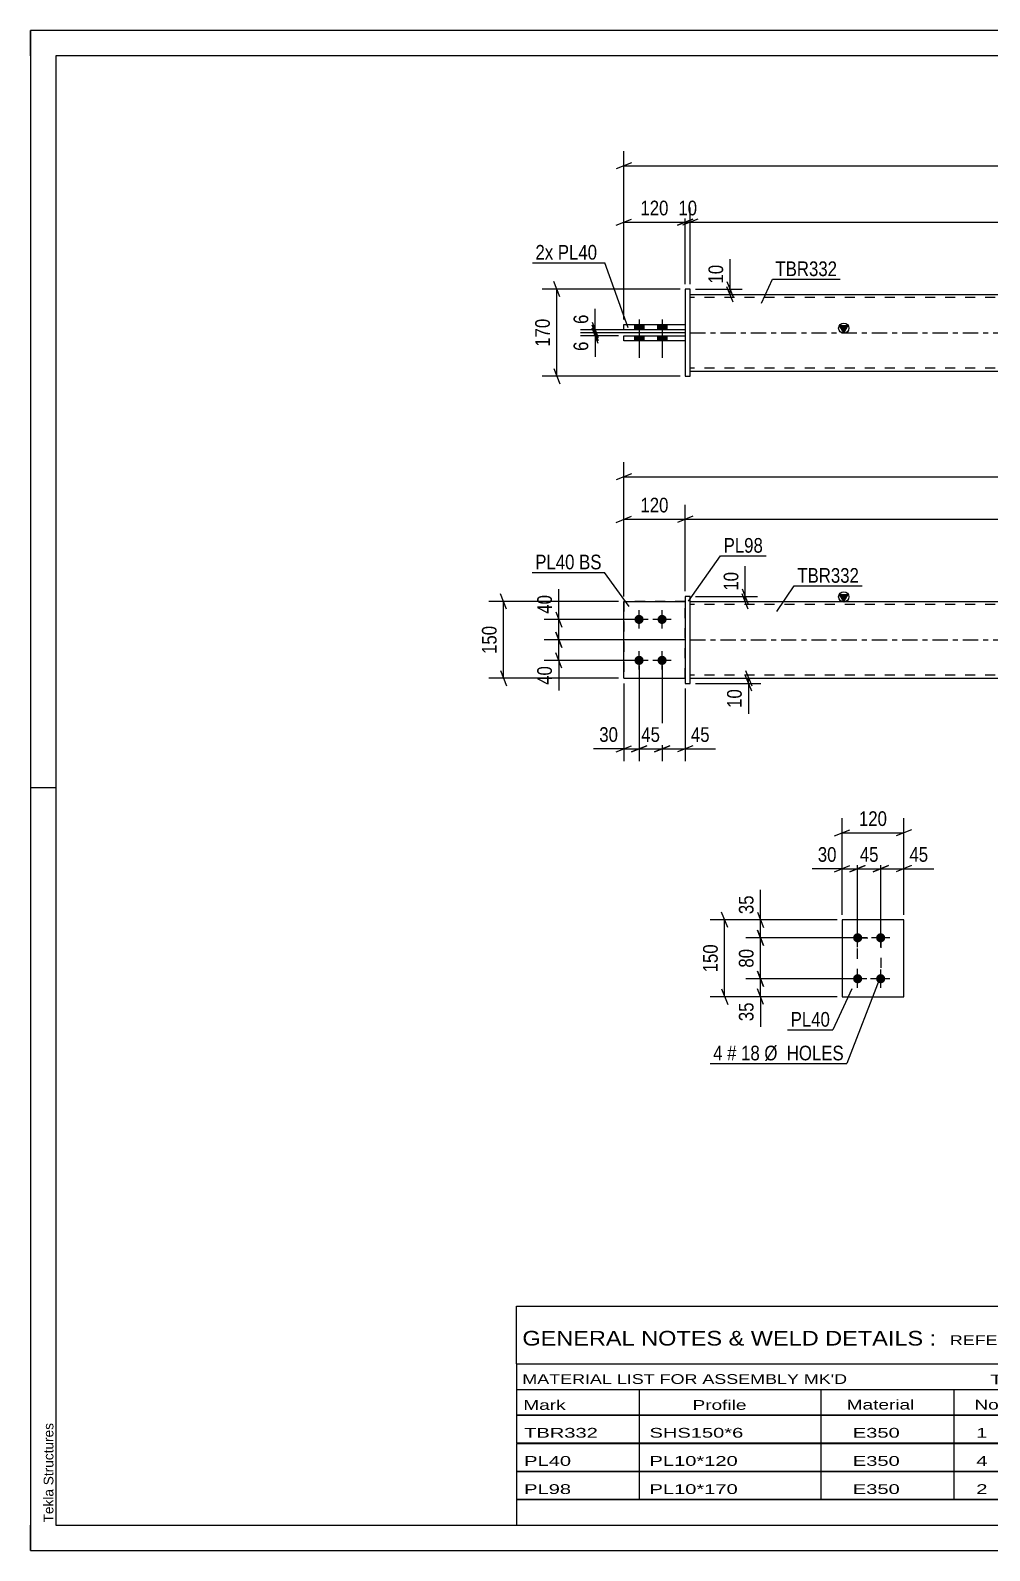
# Model space of a CAD drawing. Header units: millimetres. Extents: x 0 to 420, y 0 to 297.
# Drawn here: x 0 to 187.5, y 0 to 297 of the extents above; entities that cross this region are included whole.
import ezdxf

# ---------------------------------------------------------------- set-up
doc = ezdxf.new("R2010")
doc.units = ezdxf.units.MM
doc.linetypes.add('DXK_LINE_DOT2', pattern=[3.9198, 1.9599, -1.9599])
doc.linetypes.add('DXK_LINE_DOT3', pattern=[5.9187, 2.979, -0.9799, 0.9799, -0.9799])
doc.styles.add('Arial', font='ARIAL.TTF', dxfattribs={"height": 0.2})
doc.styles.add('Arial Narrow', font='ARIALN.TTF', dxfattribs={"height": 0.2})

# ---------------------------------------------------------------- blocks, each defined once
blk = doc.blocks.new('Unknown-580611942-1130')
at = {"color": 5, "linetype": 'Continuous'}
for p, q in [((420, 297), (0, 297)), ((0, 297), (0, 0)), ((0, 292), (0, 297)), ((415, 292), (5, 292)), ((5, 292), (5, 5)), ((5, 149), (0, 149)), ((0, 0), (0, 5)), ((5, 5), (415, 5)), ((0, 0), (420, 0))]:
    blk.add_line(p, q, dxfattribs=at)
at = {"color": 174, "linetype": 'Continuous', "style": 'Arial'}
blk.add_text('Tekla Structures', height=1.9102, rotation=90, dxfattribs=at).set_placement((4.5, 5.5))
blk = doc.blocks.new('Bolt-580611942-2071 - 2032')
at = {"linetype": 'Continuous'}
for points in [[(161.68, 118.82, -1), (161.68, 120.62, -1)], [(166.18, 118.82, -1), (166.18, 120.62, -1)], [(161.68, 110.82, -1), (161.68, 112.62, -1)], [(166.18, 110.82, -1), (166.18, 112.62, -1)]]:
    blk.add_hatch(color=1, dxfattribs=at).paths.add_polyline_path(points)
at = {"color": 1, "linetype": 'Continuous'}
for p, q in [((163.48, 119.72), (159.88, 119.72)), ((161.68, 117.92), (161.68, 121.52)), ((167.98, 119.72), (164.38, 119.72)), ((166.18, 117.92), (166.18, 121.52)), ((161.68, 109.92), (161.68, 113.52)), ((166.18, 109.92), (166.18, 113.52)), ((163.48, 111.72), (159.88, 111.72)), ((167.98, 111.72), (164.38, 111.72))]:
    blk.add_line(p, q, dxfattribs=at)
blk = doc.blocks.new('Part-580611942-2038 - 2032')
at = {"color": 2, "linetype": 'Continuous'}
for p, q in [((170.68, 123.22), (158.68, 123.22)), ((158.68, 123.22), (158.68, 108.22)), ((170.68, 108.22), (170.68, 123.22)), ((158.68, 108.22), (170.68, 108.22))]:
    blk.add_line(p, q, dxfattribs=at)
blk = doc.blocks.new('Part-580611942-1655 - 1649')
at = {"color": 7, "linetype": 'DXK_LINE_DOT2'}
for p, q in [((127.96, 185.42), (115.96, 185.42)), ((115.96, 185.42), (115.96, 170.42)), ((127.96, 170.42), (127.96, 185.42)), ((115.96, 170.42), (127.96, 170.42))]:
    blk.add_line(p, q, dxfattribs=at)
blk = doc.blocks.new('Part-580611942-1676 - 1649')
at = {"linetype": 'Continuous'}
blk.add_hatch(color=2, dxfattribs=at).paths.add_polyline_path([(158.96, 185.42), (158.16, 186.82), (159.76, 186.82)])
at = {"color": 2, "linetype": 'Continuous'}
for p, q in [((128.96, 185.42), (282.64, 185.42)), ((158.96, 185.42), (158.16, 186.82)), ((158.16, 186.82), (159.76, 186.82)), ((159.76, 186.82), (158.96, 185.42)), ((128.96, 170.42), (282.64, 170.42))]:
    blk.add_line(p, q, dxfattribs=at)
at = {"color": 7, "linetype": 'DXK_LINE_DOT2'}
for p, q in [((128.96, 170.42), (128.96, 185.42)), ((282.64, 184.82), (128.96, 184.82)), ((282.64, 170.42), (282.64, 185.42)), ((282.64, 171.02), (128.96, 171.02))]:
    blk.add_line(p, q, dxfattribs=at)
at = {"color": 7, "linetype": 'DXK_LINE_DOT3'}
blk.add_line((128.96, 177.92), (282.64, 177.92), dxfattribs=at)
at = {"color": 2, "linetype": 'Continuous'}
blk.add_circle((158.96, 186.32), 1, dxfattribs=at)
blk = doc.blocks.new('Part-580611942-1660 - 1649')
at = {"color": 2, "linetype": 'Continuous'}
for p, q in [((115.96, 170.42), (115.96, 185.42)), ((115.96, 185.42), (127.96, 185.42)), ((115.96, 170.42), (127.96, 170.42))]:
    blk.add_line(p, q, dxfattribs=at)
at = {"color": 7, "linetype": 'DXK_LINE_DOT2'}
blk.add_line((127.96, 170.42), (127.96, 185.42), dxfattribs=at)
blk = doc.blocks.new('Bolt-580611942-1678 - 1649')
at = {"linetype": 'Continuous'}
for points in [[(118.96, 181.02, -1), (118.96, 182.82, -1)], [(123.46, 181.02, -1), (123.46, 182.82, -1)], [(118.96, 173.02, -1), (118.96, 174.82, -1)], [(123.46, 173.02, -1), (123.46, 174.82, -1)]]:
    blk.add_hatch(color=1, dxfattribs=at).paths.add_polyline_path(points)
at = {"color": 1, "linetype": 'Continuous'}
for p, q in [((120.76, 181.92), (117.16, 181.92)), ((118.96, 180.12), (118.96, 183.72)), ((125.26, 181.92), (121.66, 181.92)), ((123.46, 180.12), (123.46, 183.72)), ((118.96, 172.12), (118.96, 175.72)), ((123.46, 172.12), (123.46, 175.72)), ((120.76, 173.92), (117.16, 173.92)), ((125.26, 173.92), (121.66, 173.92))]:
    blk.add_line(p, q, dxfattribs=at)
blk = doc.blocks.new('Part-580611942-1684 - 1649')
at = {"color": 2, "linetype": 'Continuous'}
for p, q in [((128.96, 186.42), (127.96, 186.42)), ((127.96, 186.42), (127.96, 169.42)), ((128.96, 169.42), (128.96, 186.42)), ((127.96, 169.42), (128.96, 169.42))]:
    blk.add_line(p, q, dxfattribs=at)
blk = doc.blocks.new('Bolt-580611942-1370 - 1367')
at = {"linetype": 'Continuous'}
for points in [[(118.06, 238.53), (119.86, 238.53), (119.86, 239.53), (118.06, 239.53)], [(118.06, 238.53), (119.86, 238.53), (119.86, 239.53), (118.06, 239.53)], [(122.56, 238.53), (124.36, 238.53), (124.36, 239.53), (122.56, 239.53)], [(122.56, 238.53), (124.36, 238.53), (124.36, 239.53), (122.56, 239.53)], [(118.06, 236.33), (119.86, 236.33), (119.86, 237.33), (118.06, 237.33)], [(118.06, 236.33), (119.86, 236.33), (119.86, 237.33), (118.06, 237.33)], [(122.56, 236.33), (124.36, 236.33), (124.36, 237.33), (122.56, 237.33)], [(122.56, 236.33), (124.36, 236.33), (124.36, 237.33), (122.56, 237.33)]]:
    blk.add_hatch(color=1, dxfattribs=at).paths.add_polyline_path(points)
at = {"color": 1, "linetype": 'Continuous'}
for p, q in [((118.06, 239.53), (118.06, 238.53)), ((118.06, 239.53), (118.06, 238.53)), ((118.96, 240.53), (118.96, 233.03)), ((118.96, 240.53), (118.96, 233.03)), ((119.86, 239.53), (119.86, 238.53)), ((119.86, 239.53), (119.86, 238.53)), ((122.56, 239.53), (122.56, 238.53)), ((122.56, 239.53), (122.56, 238.53)), ((123.46, 240.53), (123.46, 233.03)), ((123.46, 240.53), (123.46, 233.03)), ((124.36, 239.53), (124.36, 238.53)), ((124.36, 239.53), (124.36, 238.53)), ((118.06, 237.33), (118.06, 236.33)), ((118.06, 237.33), (118.06, 236.33)), ((119.86, 237.33), (119.86, 236.33)), ((119.86, 237.33), (119.86, 236.33)), ((122.56, 237.33), (122.56, 236.33)), ((122.56, 237.33), (122.56, 236.33)), ((124.36, 237.33), (124.36, 236.33)), ((124.36, 237.33), (124.36, 236.33))]:
    blk.add_line(p, q, dxfattribs=at)
blk = doc.blocks.new('Part-580611942-1403 - 1367')
at = {"color": 2, "linetype": 'Continuous'}
for p, q in [((115.96, 237.33), (127.96, 237.33)), ((115.96, 236.33), (115.96, 237.33)), ((127.96, 236.33), (115.96, 236.33))]:
    blk.add_line(p, q, dxfattribs=at)
at = {"color": 7, "linetype": 'DXK_LINE_DOT2'}
blk.add_line((127.96, 237.33), (127.96, 236.33), dxfattribs=at)
blk = doc.blocks.new('Part-580611942-1372 - 1367')
at = {"color": 2, "linetype": 'Continuous'}
for p, q in [((128.96, 246.43), (127.96, 246.43)), ((127.96, 246.43), (127.96, 229.43)), ((128.96, 229.43), (128.96, 246.43)), ((127.96, 229.43), (128.96, 229.43))]:
    blk.add_line(p, q, dxfattribs=at)
blk = doc.blocks.new('Part-580611942-1398 - 1367')
at = {"color": 2, "linetype": 'Continuous'}
for p, q in [((115.96, 238.53), (115.96, 239.53)), ((115.96, 239.53), (127.96, 239.53)), ((127.96, 238.53), (115.96, 238.53))]:
    blk.add_line(p, q, dxfattribs=at)
at = {"color": 7, "linetype": 'DXK_LINE_DOT2'}
blk.add_line((127.96, 239.53), (127.96, 238.53), dxfattribs=at)
blk = doc.blocks.new('Part-580611942-1439 - 1367')
at = {"linetype": 'Continuous'}
blk.add_hatch(color=2, dxfattribs=at).paths.add_polyline_path([(158.96, 237.93), (158.16, 239.33), (159.76, 239.33)])
at = {"color": 2, "linetype": 'Continuous'}
for p, q in [((128.96, 245.43), (282.64, 245.43)), ((158.96, 237.93), (158.16, 239.33)), ((158.16, 239.33), (159.76, 239.33)), ((159.76, 239.33), (158.96, 237.93)), ((128.96, 230.43), (282.64, 230.43))]:
    blk.add_line(p, q, dxfattribs=at)
at = {"color": 7, "linetype": 'DXK_LINE_DOT2'}
for p, q in [((128.96, 230.43), (128.96, 245.43)), ((282.64, 244.83), (128.96, 244.83)), ((282.64, 245.43), (282.64, 230.43)), ((282.64, 231.03), (128.96, 231.03))]:
    blk.add_line(p, q, dxfattribs=at)
at = {"color": 7, "linetype": 'DXK_LINE_DOT3'}
blk.add_line((128.96, 237.93), (282.64, 237.93), dxfattribs=at)
at = {"color": 2, "linetype": 'Continuous'}
blk.add_circle((158.96, 238.83), 1, dxfattribs=at)
blk = doc.blocks.new('Rectangle-580611942-2255 - 2032')
at = {"color": 1, "linetype": 'DXK_LINE_DOT2'}
blk.add_lwpolyline([(161.68, 119.72), (166.18, 119.72), (166.18, 111.72), (161.68, 111.72), (161.68, 119.72)], close=True, dxfattribs=at)
blk = doc.blocks.new('StraightDimension-580611942-2171 - 2032')
at = {"color": 7, "linetype": 'Continuous'}
for p, q in [((157.68, 123.22), (139.83, 123.22)), ((142.08, 124.72), (143.28, 121.72)), ((142.68, 119.72), (142.68, 123.22)), ((160.68, 119.72), (139.83, 119.72)), ((143.28, 118.22), (142.08, 121.22))]:
    blk.add_line(p, q, dxfattribs=at)
at = {"color": 0}
blk.add_wipeout([(141.93, 128.6), (137.73, 128.6), (137.73, 123.74), (141.93, 123.74)], dxfattribs=at)
at = {"color": 7, "linetype": 'Continuous'}
blk.add_line((142.68, 123.22), (142.68, 129.12), dxfattribs=at)
blk.add_line((142.68, 123.22), (142.68, 129.12), dxfattribs=at)
at = {"color": 3, "style": 'Arial Narrow'}
blk.add_text('35', height=2.863, rotation=90.0002, dxfattribs=at).set_placement((141.33, 124.34))
blk = doc.blocks.new('StraightDimension-580611942-2148 - 2032')
at = {"color": 7, "linetype": 'Continuous'}
for p, q in [((142.08, 113.22), (143.28, 110.22)), ((160.68, 111.72), (139.83, 111.72)), ((142.68, 108.22), (142.68, 111.72)), ((157.68, 108.22), (139.83, 108.22)), ((143.28, 106.72), (142.08, 109.72))]:
    blk.add_line(p, q, dxfattribs=at)
at = {"color": 0}
blk.add_wipeout([(141.93, 107.69), (137.73, 107.69), (137.73, 102.83), (141.93, 102.83)], dxfattribs=at)
at = {"color": 7, "linetype": 'Continuous'}
blk.add_line((142.68, 108.22), (142.68, 102.31), dxfattribs=at)
blk.add_line((142.68, 108.22), (142.68, 102.31), dxfattribs=at)
at = {"color": 3, "style": 'Arial Narrow'}
blk.add_text('35', height=2.863, rotation=90.0002, dxfattribs=at).set_placement((141.33, 103.43))
blk = doc.blocks.new('StraightDimension-580611942-2225 - 2032')
at = {"color": 7, "linetype": 'Continuous'}
for p, q in [((164.68, 132.62), (167.68, 133.82)), ((166.18, 120.72), (166.18, 136.07)), ((172.18, 133.82), (169.18, 132.62)), ((170.68, 124.22), (170.68, 136.07)), ((166.18, 133.22), (170.68, 133.22))]:
    blk.add_line(p, q, dxfattribs=at)
at = {"color": 0}
blk.add_wipeout([(176.06, 133.97), (176.06, 138.17), (171.2, 138.17), (171.2, 133.97)], dxfattribs=at)
at = {"color": 7, "linetype": 'Continuous'}
blk.add_line((170.68, 133.22), (176.58, 133.22), dxfattribs=at)
blk.add_line((170.68, 133.22), (176.58, 133.22), dxfattribs=at)
at = {"color": 3, "style": 'Arial Narrow'}
blk.add_text('45', height=2.863, dxfattribs=at).set_placement((171.8, 134.57))
blk = doc.blocks.new('StraightDimension-580611942-2161 - 2032')
at = {"color": 7, "linetype": 'Continuous'}
for p, q in [((160.68, 119.72), (139.83, 119.72)), ((142.08, 121.22), (143.28, 118.22)), ((142.68, 111.72), (142.68, 119.72)), ((143.28, 110.22), (142.08, 113.22)), ((160.68, 111.72), (139.83, 111.72))]:
    blk.add_line(p, q, dxfattribs=at)
at = {"color": 0}
blk.add_wipeout([(141.93, 118.14), (137.73, 118.14), (137.73, 113.29), (141.93, 113.29)], dxfattribs=at)
at = {"color": 3, "style": 'Arial Narrow'}
blk.add_text('80', height=2.863, rotation=90.0002, dxfattribs=at).set_placement((141.33, 113.89))
blk = doc.blocks.new('StraightDimension-580611942-2185 - 2032')
at = {"color": 7, "linetype": 'Continuous'}
for p, q in [((157.68, 123.22), (132.83, 123.22)), ((136.28, 121.72), (135.08, 124.72)), ((135.68, 108.22), (135.68, 123.22)), ((157.68, 108.22), (132.83, 108.22)), ((135.08, 109.72), (136.28, 106.72))]:
    blk.add_line(p, q, dxfattribs=at)
at = {"color": 0}
blk.add_wipeout([(134.93, 119.06), (130.73, 119.06), (130.73, 112.37), (134.93, 112.37)], dxfattribs=at)
at = {"color": 3, "style": 'Arial Narrow'}
blk.add_text('150', height=2.863, rotation=90.0002, dxfattribs=at).set_placement((134.33, 112.97))
blk = doc.blocks.new('StraightDimension-580611942-2202 - 2032')
at = {"color": 7, "linetype": 'Continuous'}
for p, q in [((157.18, 132.62), (160.18, 133.82)), ((158.68, 124.22), (158.68, 136.07)), ((163.18, 133.82), (160.18, 132.62)), ((161.68, 120.72), (161.68, 136.07)), ((158.68, 133.22), (161.68, 133.22))]:
    blk.add_line(p, q, dxfattribs=at)
at = {"color": 0}
blk.add_wipeout([(158.15, 133.97), (158.15, 138.17), (153.29, 138.17), (153.29, 133.97)], dxfattribs=at)
at = {"color": 7, "linetype": 'Continuous'}
blk.add_line((158.68, 133.22), (152.77, 133.22), dxfattribs=at)
blk.add_line((158.68, 133.22), (152.77, 133.22), dxfattribs=at)
at = {"color": 3, "style": 'Arial Narrow'}
blk.add_text('30', height=2.863, dxfattribs=at).set_placement((153.89, 134.57))
blk = doc.blocks.new('StraightDimension-580611942-2215 - 2032')
at = {"color": 7, "linetype": 'Continuous'}
for p, q in [((160.18, 132.62), (163.18, 133.82)), ((161.68, 120.72), (161.68, 136.07)), ((167.68, 133.82), (164.68, 132.62)), ((166.18, 120.72), (166.18, 136.07)), ((161.68, 133.22), (166.18, 133.22))]:
    blk.add_line(p, q, dxfattribs=at)
at = {"color": 0}
blk.add_wipeout([(166.35, 133.97), (166.35, 138.17), (161.5, 138.17), (161.5, 133.97)], dxfattribs=at)
at = {"color": 3, "style": 'Arial Narrow'}
blk.add_text('45', height=2.863, dxfattribs=at).set_placement((162.1, 134.57))
blk = doc.blocks.new('StraightDimension-580611942-2239 - 2032')
at = {"color": 7, "linetype": 'Continuous'}
for p, q in [((158.68, 124.22), (158.68, 143.07)), ((170.68, 124.22), (170.68, 143.07)), ((157.18, 139.62), (160.18, 140.82)), ((158.68, 140.22), (170.68, 140.22)), ((172.18, 140.82), (169.18, 139.62))]:
    blk.add_line(p, q, dxfattribs=at)
at = {"color": 0}
blk.add_wipeout([(168.02, 140.97), (168.02, 145.17), (161.33, 145.17), (161.33, 140.97)], dxfattribs=at)
at = {"color": 3, "style": 'Arial Narrow'}
blk.add_text('120', height=2.863, dxfattribs=at).set_placement((161.93, 141.57))
blk = doc.blocks.new('StraightDimension-580611942-1729 - 1649')
at = {"color": 7, "linetype": 'Continuous'}
for p, q in [((123.46, 172.92), (123.46, 154.25)), ((127.96, 168.42), (127.96, 154.25)), ((121.96, 156.05), (124.96, 157.25)), ((123.46, 156.65), (127.96, 156.65)), ((129.46, 157.25), (126.46, 156.05))]:
    blk.add_line(p, q, dxfattribs=at)
at = {"color": 0}
blk.add_wipeout([(133.35, 157.4), (133.35, 161.6), (128.49, 161.6), (128.49, 157.4)], dxfattribs=at)
at = {"color": 7, "linetype": 'Continuous'}
blk.add_line((127.96, 156.65), (133.87, 156.65), dxfattribs=at)
blk.add_line((127.96, 156.65), (133.87, 156.65), dxfattribs=at)
at = {"color": 3, "style": 'Arial Narrow'}
blk.add_text('45', height=2.863, dxfattribs=at).set_placement((129.09, 158))
blk = doc.blocks.new('StraightDimension-580611942-1783 - 1649')
at = {"color": 7, "linetype": 'Continuous'}
for p, q in [((117.96, 181.92), (100.42, 181.92)), ((102.67, 183.42), (103.87, 180.42)), ((103.27, 177.92), (103.27, 181.92)), ((103.87, 176.42), (102.67, 179.42)), ((127.96, 177.92), (100.42, 177.92))]:
    blk.add_line(p, q, dxfattribs=at)
at = {"color": 0}
blk.add_wipeout([(102.52, 187.3), (98.32, 187.3), (98.32, 182.44), (102.52, 182.44)], dxfattribs=at)
at = {"color": 7, "linetype": 'Continuous'}
blk.add_line((103.27, 181.92), (103.27, 187.82), dxfattribs=at)
blk.add_line((103.27, 181.92), (103.27, 187.82), dxfattribs=at)
at = {"color": 3, "style": 'Arial Narrow'}
blk.add_text('40', height=2.863, rotation=90.0002, dxfattribs=at).set_placement((101.92, 183.04))
blk = doc.blocks.new('StraightDimension-580611942-1736 - 1649')
at = {"color": 7, "linetype": 'Continuous'}
for p, q in [((118.96, 172.92), (118.96, 154.25)), ((123.46, 172.92), (123.46, 154.25)), ((117.46, 156.05), (120.46, 157.25)), ((118.96, 156.65), (123.46, 156.65)), ((124.96, 157.25), (121.96, 156.05))]:
    blk.add_line(p, q, dxfattribs=at)
at = {"color": 0}
blk.add_wipeout([(123.64, 157.4), (123.64, 161.6), (118.79, 161.6), (118.79, 157.4)], dxfattribs=at)
at = {"color": 3, "style": 'Arial Narrow'}
blk.add_text('45', height=2.863, dxfattribs=at).set_placement((119.39, 158))
blk = doc.blocks.new('StraightDimension-580611942-1743 - 1649')
at = {"color": 7, "linetype": 'Continuous'}
for p, q in [((118.96, 172.92), (118.96, 154.25)), ((115.96, 169.42), (115.96, 154.25)), ((114.46, 156.05), (117.46, 157.25)), ((115.96, 156.65), (118.96, 156.65)), ((120.46, 157.25), (117.46, 156.05))]:
    blk.add_line(p, q, dxfattribs=at)
at = {"color": 0}
blk.add_wipeout([(115.44, 157.4), (115.44, 161.6), (110.58, 161.6), (110.58, 157.4)], dxfattribs=at)
at = {"color": 7, "linetype": 'Continuous'}
blk.add_line((115.96, 156.65), (110.06, 156.65), dxfattribs=at)
blk.add_line((115.96, 156.65), (110.06, 156.65), dxfattribs=at)
at = {"color": 3, "style": 'Arial Narrow'}
blk.add_text('30', height=2.863, dxfattribs=at).set_placement((111.18, 158))
blk = doc.blocks.new('StraightDimension-580611942-1704 - 1649')
at = {"color": 7, "linetype": 'Continuous'}
for p, q in [((115.96, 186.42), (115.96, 212.63)), ((295.64, 186.42), (295.64, 212.63)), ((117.46, 210.38), (114.46, 209.18)), ((115.96, 209.78), (295.64, 209.78)), ((294.14, 209.18), (297.14, 210.38))]:
    blk.add_line(p, q, dxfattribs=at)
at = {"color": 0}
blk.add_wipeout([(210.06, 210.53), (210.06, 214.73), (201.54, 214.73), (201.54, 210.53)], dxfattribs=at)
at = {"color": 3, "style": 'Arial Narrow'}
blk.add_text('1797', height=2.863, dxfattribs=at).set_placement((202.14, 211.13))
blk = doc.blocks.new('StraightDimension-580611942-1765 - 1649')
at = {"color": 7, "linetype": 'Continuous'}
for p, q in [((129.96, 170.42), (142.77, 170.42)), ((129.96, 169.42), (142.77, 169.42)), ((139.77, 171.92), (140.97, 168.92)), ((140.97, 167.92), (139.77, 170.92)), ((140.37, 169.42), (140.37, 170.42))]:
    blk.add_line(p, q, dxfattribs=at)
at = {"color": 0}
blk.add_wipeout([(139.62, 168.89), (135.42, 168.89), (135.42, 164.04), (139.62, 164.04)], dxfattribs=at)
at = {"color": 7, "linetype": 'Continuous'}
blk.add_line((140.37, 169.42), (140.37, 163.51), dxfattribs=at)
blk.add_line((140.37, 169.42), (140.37, 163.51), dxfattribs=at)
at = {"color": 3, "style": 'Arial Narrow'}
blk.add_text('10', height=2.863, rotation=90.0002, dxfattribs=at).set_placement((139.02, 164.64))
blk = doc.blocks.new('StraightDimension-580611942-1774 - 1649')
at = {"color": 7, "linetype": 'Continuous'}
for p, q in [((139.11, 187.92), (140.31, 184.92)), ((129.96, 186.42), (142.11, 186.42)), ((129.96, 185.42), (142.11, 185.42)), ((140.31, 183.92), (139.11, 186.92)), ((139.71, 185.42), (139.71, 186.42))]:
    blk.add_line(p, q, dxfattribs=at)
at = {"color": 0}
blk.add_wipeout([(138.96, 191.8), (134.76, 191.8), (134.76, 186.94), (138.96, 186.94)], dxfattribs=at)
at = {"color": 7, "linetype": 'Continuous'}
blk.add_line((139.71, 186.42), (139.71, 192.32), dxfattribs=at)
blk.add_line((139.71, 186.42), (139.71, 192.32), dxfattribs=at)
at = {"color": 3, "style": 'Arial Narrow'}
blk.add_text('10', height=2.863, rotation=90.0002, dxfattribs=at).set_placement((138.36, 187.54))
blk = doc.blocks.new('StraightDimension-580611942-1796 - 1649')
at = {"color": 7, "linetype": 'Continuous'}
for p, q in [((102.67, 179.42), (103.87, 176.42)), ((127.96, 177.92), (100.42, 177.92)), ((103.87, 172.42), (102.67, 175.42)), ((103.27, 173.92), (103.27, 177.92)), ((117.96, 173.92), (100.42, 173.92))]:
    blk.add_line(p, q, dxfattribs=at)
at = {"color": 0}
blk.add_wipeout([(102.52, 173.39), (98.32, 173.39), (98.32, 168.54), (102.52, 168.54)], dxfattribs=at)
at = {"color": 7, "linetype": 'Continuous'}
blk.add_line((103.27, 173.92), (103.27, 168.01), dxfattribs=at)
blk.add_line((103.27, 173.92), (103.27, 168.01), dxfattribs=at)
at = {"color": 3, "style": 'Arial Narrow'}
blk.add_text('40', height=2.863, rotation=90.0002, dxfattribs=at).set_placement((101.92, 169.14))
blk = doc.blocks.new('StraightDimension-580611942-1853 - 1649')
at = {"color": 7, "linetype": 'Continuous'}
for p, q in [((114.96, 185.42), (89.61, 185.42)), ((93.06, 183.92), (91.86, 186.92)), ((92.46, 170.42), (92.46, 185.42)), ((114.96, 170.42), (89.61, 170.42)), ((91.86, 171.92), (93.06, 168.92))]:
    blk.add_line(p, q, dxfattribs=at)
at = {"color": 0}
blk.add_wipeout([(91.71, 181.26), (87.51, 181.26), (87.51, 174.58), (91.71, 174.58)], dxfattribs=at)
at = {"color": 3, "style": 'Arial Narrow'}
blk.add_text('150', height=2.863, rotation=90.0002, dxfattribs=at).set_placement((91.11, 175.18))
blk = doc.blocks.new('StraightDimension-580611942-1921 - 1649')
at = {"color": 7, "linetype": 'Continuous'}
for p, q in [((129.46, 202.08), (126.46, 200.88)), ((127.96, 187.42), (127.96, 204.33)), ((282.14, 200.88), (285.14, 202.08)), ((283.64, 187.42), (283.64, 204.33)), ((127.96, 201.48), (283.64, 201.48))]:
    blk.add_line(p, q, dxfattribs=at)
at = {"color": 0}
blk.add_wipeout([(210.06, 202.23), (210.06, 206.43), (201.54, 206.43), (201.54, 202.23)], dxfattribs=at)
at = {"color": 3, "style": 'Arial Narrow'}
blk.add_text('1557', height=2.863, dxfattribs=at).set_placement((202.14, 202.83))
blk = doc.blocks.new('StraightDimension-580611942-1928 - 1649')
at = {"color": 7, "linetype": 'Continuous'}
for p, q in [((114.46, 200.88), (117.46, 202.08)), ((115.96, 186.42), (115.96, 204.33)), ((129.46, 202.08), (126.46, 200.88)), ((127.96, 187.42), (127.96, 204.33)), ((115.96, 201.48), (127.96, 201.48))]:
    blk.add_line(p, q, dxfattribs=at)
at = {"color": 0}
blk.add_wipeout([(125.31, 202.23), (125.31, 206.43), (118.62, 206.43), (118.62, 202.23)], dxfattribs=at)
at = {"color": 3, "style": 'Arial Narrow'}
blk.add_text('120', height=2.863, dxfattribs=at).set_placement((119.22, 202.83))
blk = doc.blocks.new('StraightDimension-580611942-1471 - 1367')
at = {"color": 7, "linetype": 'Continuous'}
for p, q in [((120.96, 238.53), (107.52, 238.53)), ((127.96, 237.93), (107.52, 237.93)), ((109.77, 240.03), (110.97, 237.03)), ((110.97, 236.43), (109.77, 239.43)), ((110.37, 237.93), (110.37, 238.53))]:
    blk.add_line(p, q, dxfattribs=at)
at = {"color": 0}
blk.add_wipeout([(109.62, 242.08), (105.42, 242.08), (105.42, 239.05), (109.62, 239.05)], dxfattribs=at)
at = {"color": 7, "linetype": 'Continuous'}
blk.add_line((110.37, 238.53), (110.37, 242.61), dxfattribs=at)
blk.add_line((110.37, 238.53), (110.37, 242.61), dxfattribs=at)
at = {"color": 3, "style": 'Arial Narrow'}
blk.add_text('6', height=2.86, rotation=90.0002, dxfattribs=at).set_placement((109.02, 239.65))
blk = doc.blocks.new('StraightDimension-580611942-1542 - 1367')
at = {"color": 7, "linetype": 'Continuous'}
for p, q in [((115.96, 240.53), (115.96, 262.37)), ((127.96, 247.43), (127.96, 262.37)), ((114.46, 258.92), (117.46, 260.12)), ((115.96, 259.52), (127.96, 259.52)), ((129.46, 260.12), (126.46, 258.92))]:
    blk.add_line(p, q, dxfattribs=at)
at = {"color": 0}
blk.add_wipeout([(125.31, 260.27), (125.31, 264.47), (118.62, 264.47), (118.62, 260.27)], dxfattribs=at)
at = {"color": 3, "style": 'Arial Narrow'}
blk.add_text('120', height=2.863, dxfattribs=at).set_placement((119.22, 260.87))
blk = doc.blocks.new('StraightDimension-580611942-1453 - 1367')
at = {"color": 7, "linetype": 'Continuous'}
for p, q in [((136.14, 247.93), (137.34, 244.93)), ((137.34, 243.93), (136.14, 246.93)), ((129.96, 246.43), (139.14, 246.43)), ((129.96, 245.43), (139.14, 245.43)), ((136.74, 245.43), (136.74, 246.43))]:
    blk.add_line(p, q, dxfattribs=at)
at = {"color": 0}
blk.add_wipeout([(135.99, 251.81), (131.79, 251.81), (131.79, 246.95), (135.99, 246.95)], dxfattribs=at)
at = {"color": 7, "linetype": 'Continuous'}
blk.add_line((136.74, 246.43), (136.74, 252.33), dxfattribs=at)
blk.add_line((136.74, 246.43), (136.74, 252.33), dxfattribs=at)
at = {"color": 3, "style": 'Arial Narrow'}
blk.add_text('10', height=2.863, rotation=90.0002, dxfattribs=at).set_placement((135.39, 247.55))
blk = doc.blocks.new('StraightDimension-580611942-1490 - 1367')
at = {"color": 7, "linetype": 'Continuous'}
for p, q in [((127.96, 237.93), (107.52, 237.93)), ((109.77, 239.43), (110.97, 236.43)), ((110.97, 235.83), (109.77, 238.83)), ((110.37, 237.33), (110.37, 237.93)), ((114.96, 237.33), (107.52, 237.33))]:
    blk.add_line(p, q, dxfattribs=at)
at = {"color": 0}
blk.add_wipeout([(109.62, 236.8), (105.42, 236.8), (105.42, 233.78), (109.62, 233.78)], dxfattribs=at)
at = {"color": 7, "linetype": 'Continuous'}
blk.add_line((110.37, 237.33), (110.37, 233.25), dxfattribs=at)
blk.add_line((110.37, 237.33), (110.37, 233.25), dxfattribs=at)
at = {"color": 3, "style": 'Arial Narrow'}
blk.add_text('6', height=2.86, rotation=90.0002, dxfattribs=at).set_placement((109.02, 234.38))
blk = doc.blocks.new('StraightDimension-580611942-1507 - 1367')
at = {"color": 7, "linetype": 'Continuous'}
for p, q in [((103.47, 244.93), (102.27, 247.93)), ((126.96, 246.43), (100.02, 246.43)), ((102.87, 229.43), (102.87, 246.43)), ((126.96, 229.43), (100.02, 229.43)), ((102.27, 230.93), (103.47, 227.93))]:
    blk.add_line(p, q, dxfattribs=at)
at = {"color": 0}
blk.add_wipeout([(102.12, 241.27), (97.92, 241.27), (97.92, 234.59), (102.12, 234.59)], dxfattribs=at)
at = {"color": 3, "style": 'Arial Narrow'}
blk.add_text('170', height=2.863, rotation=90.0002, dxfattribs=at).set_placement((101.52, 235.19))
blk = doc.blocks.new('StraightDimension-580611942-1521 - 1367')
at = {"color": 7, "linetype": 'Continuous'}
for p, q in [((115.96, 240.53), (115.96, 273.38)), ((295.64, 240.53), (295.64, 273.38)), ((117.46, 271.13), (114.46, 269.93)), ((115.96, 270.53), (295.64, 270.53)), ((294.14, 269.93), (297.14, 271.13))]:
    blk.add_line(p, q, dxfattribs=at)
at = {"color": 0}
blk.add_wipeout([(210.06, 271.28), (210.06, 275.48), (201.54, 275.48), (201.54, 271.28)], dxfattribs=at)
at = {"color": 3, "style": 'Arial Narrow'}
blk.add_text('1797', height=2.863, dxfattribs=at).set_placement((202.14, 271.88))
blk = doc.blocks.new('StraightDimension-580611942-1532 - 1367')
at = {"color": 7, "linetype": 'Continuous'}
for p, q in [((127.96, 247.43), (127.96, 262.37)), ((128.96, 247.43), (128.96, 262.37)), ((126.46, 258.92), (129.46, 260.12)), ((130.46, 260.12), (127.46, 258.92)), ((127.96, 259.52), (128.96, 259.52))]:
    blk.add_line(p, q, dxfattribs=at)
at = {"color": 0}
blk.add_wipeout([(130.89, 260.27), (130.89, 264.47), (126.04, 264.47), (126.04, 260.27)], dxfattribs=at)
at = {"color": 3, "style": 'Arial Narrow'}
blk.add_text('10', height=2.863, dxfattribs=at).set_placement((126.64, 260.87))
blk = doc.blocks.new('StraightDimension-580611942-1552 - 1367')
at = {"color": 7, "linetype": 'Continuous'}
for p, q in [((128.96, 247.43), (128.96, 262.37)), ((282.64, 247.43), (282.64, 262.37)), ((130.46, 260.12), (127.46, 258.92)), ((128.96, 259.52), (282.64, 259.52)), ((281.14, 258.92), (284.14, 260.12))]:
    blk.add_line(p, q, dxfattribs=at)
at = {"color": 0}
blk.add_wipeout([(210.06, 260.27), (210.06, 264.47), (201.54, 264.47), (201.54, 260.27)], dxfattribs=at)
at = {"color": 3, "style": 'Arial Narrow'}
blk.add_text('1537', height=2.863, dxfattribs=at).set_placement((202.14, 260.87))
blk = doc.blocks.new('Unknown-580611942-3744')
at = {"color": 7, "linetype": 'Continuous'}
for p, q in [((95, 47.75), (255, 47.75)), ((95, 36.5), (95, 47.75)), ((255, 47.75), (255, 36.5)), ((95, 36.5), (255, 36.5)), ((95, 36.5), (95, 31.5)), ((255, 36.5), (255, 31.5)), ((95, 31.5), (255, 31.5)), ((95, 31.5), (95, 26.5)), ((119, 31.5), (119, 26.5)), ((154.5, 31.5), (154.5, 26.5)), ((180.5, 31.5), (180.5, 26.5)), ((193.5, 31.5), (193.5, 26.5)), ((211, 31.5), (211, 26.5)), ((233, 31.5), (233, 26.5)), ((255, 31.5), (255, 26.5)), ((95, 26.5), (255, 26.5)), ((95, 26.45), (95, 21.05)), ((95, 26.45), (255, 26.45)), ((119, 26.5), (119, 21)), ((154.5, 26.5), (154.5, 21)), ((180.5, 26.5), (180.5, 21)), ((193.5, 26.5), (193.5, 21)), ((211, 26.5), (211, 21)), ((233, 26.5), (233, 21)), ((255, 26.45), (255, 21.05)), ((95, 21.05), (255, 21.05)), ((95, 20.95), (95, 15.55)), ((95, 20.95), (255, 20.95)), ((119, 21), (119, 15.5)), ((154.5, 21), (154.5, 15.5)), ((180.5, 21), (180.5, 15.5)), ((193.5, 21), (193.5, 15.5)), ((211, 21), (211, 15.5)), ((233, 21), (233, 15.5)), ((255, 20.95), (255, 15.55)), ((95, 15.55), (255, 15.55)), ((95, 15.45), (95, 10.05)), ((95, 15.45), (255, 15.45)), ((119, 15.5), (119, 10)), ((154.5, 15.5), (154.5, 10)), ((180.5, 15.5), (180.5, 10)), ((193.5, 15.5), (193.5, 10)), ((211, 15.5), (211, 10)), ((233, 15.5), (233, 10)), ((255, 15.45), (255, 10.05)), ((95, 10.05), (255, 10.05)), ((95, 10), (255, 10)), ((95, 10), (95, 5)), ((211, 10), (211, 5)), ((233, 10), (233, 5)), ((255, 10), (255, 5)), ((95, 5), (255, 5))]:
    blk.add_line(p, q, dxfattribs=at)
at = {"color": 7, "style": 'Arial Narrow'}
for s, height, width, p in [('GENERAL NOTES & WELD DETAILS :', 2.8633, 1.4, (96.15, 40.06)), ('REFER TYP DRAWING TYP-01', 1.9089, 1.6, (179.7, 40.16)), ("MATERIAL LIST FOR ASSEMBLY MK'D", 1.9089, 1.6, (96.15, 32.56)), ('TBR332', 1.909, 1.794707, (187.59, 32.47)), ('2', 1.91, 1.794707, (217.08, 32.56)), ('No. Required', 1.9089, 1.6, (226.41, 32.56)), ('Mark', 1.909, 1.7, (96.34, 27.5)), ('Profile', 1.909, 1.7, (129.41, 27.5)), ('Material', 1.909, 1.7, (159.54, 27.56)), ('No.', 1.909, 1.7, (184.5, 27.56)), ('Length', 1.909, 1.7, (195, 27.56)), ('Area', 1.909, 1.7, (217.5, 27.56)), ('Weight', 1.909, 1.7, (237, 27.56))]:
    blk.add_text(s, height=height, dxfattribs=dict(at, width=width)).set_placement(p)
at = {"color": 7, "linetype": 'Continuous', "style": 'Arial Narrow'}
for s, height, width, p in [('TBR332', 1.909, 1.794707, (96.5, 22.06)), ('SHS150*6', 1.909, 1.794707, (121, 22.06)), ('E350', 1.909, 1.794707, (160.74, 22.06)), ('1', 1.91, 1.794707, (184.86, 22.06)), ('1537', 1.909, 1.794707, (197.58, 22.06)), ('0.9', 1.909, 1.794707, (221.32, 22.06)), ('41.7', 1.909, 1.794707, (240.14, 22.06)), ('PL40', 1.909, 1.794707, (96.5, 16.56)), ('PL10*120', 1.909, 1.794707, (121, 16.56)), ('E350', 1.909, 1.794707, (160.74, 16.56)), ('4', 1.91, 1.794707, (184.86, 16.56)), ('150', 1.909, 1.794707, (199.77, 16.56)), ('0.0', 1.909, 1.794707, (221.32, 16.56)), ('5.7', 1.909, 1.794707, (242.33, 16.56)), ('PL98', 1.909, 1.794707, (96.5, 11.06)), ('PL10*170', 1.909, 1.794707, (121, 11.06)), ('E350', 1.909, 1.794707, (160.74, 11.06)), ('2', 1.91, 1.794707, (184.86, 11.06)), ('170', 1.909, 1.794707, (199.77, 11.06)), ('0.1', 1.909, 1.794707, (221.32, 11.06)), ('4.5', 1.909, 1.794707, (242.33, 11.06)), ('Total', 1.909, 1.7, (197.33, 6.5)), ('1.2', 1.909, 1.794707, (220.83, 6.5)), ('51.9', 1.909, 1.794707, (240.14, 6.5))]:
    blk.add_text(s, height=height, dxfattribs=dict(at, width=width)).set_placement(p)
blk = doc.blocks.new('Mark-580611942-2067 - 2032')
at = {"color": 0}
blk.add_wipeout([(135.27, 95.78), (135.27, 98.78), (133.44, 98.78), (133.44, 95.78)], dxfattribs=at)
blk.add_wipeout([(135.27, 95.78), (135.27, 98.78), (133.44, 98.78), (133.44, 95.78)], dxfattribs=at)
blk.add_wipeout([(138, 95.78), (138, 98.78), (136.17, 98.78), (136.17, 95.78)], dxfattribs=at)
blk.add_wipeout([(138, 95.78), (138, 98.78), (136.17, 98.78), (136.17, 95.78)], dxfattribs=at)
at = {"color": 3, "style": 'Arial Narrow'}
blk.add_text('4', height=2.86, dxfattribs=at).set_placement((133.44, 95.78))
at = {"color": 0}
blk.add_wipeout([(142.55, 95.78), (142.55, 98.78), (138.9, 98.78), (138.9, 95.78)], dxfattribs=at)
blk.add_wipeout([(142.55, 95.78), (142.55, 98.78), (138.9, 98.78), (138.9, 95.78)], dxfattribs=at)
at = {"color": 3, "style": 'Arial Narrow'}
blk.add_text('#', height=2.86, dxfattribs=at).set_placement((136.17, 95.78))
at = {"color": 0}
blk.add_wipeout([(158.98, 95.78), (158.98, 98.78), (143.45, 98.78), (143.45, 95.78)], dxfattribs=at)
blk.add_wipeout([(158.98, 95.78), (158.98, 98.78), (143.45, 98.78), (143.45, 95.78)], dxfattribs=at)
at = {"color": 7, "linetype": 'Continuous'}
for p in [(166.01, 111.81), (132.84, 95.18)]:
    blk.add_line(p, (159.58, 95.18), dxfattribs=at)
at = {"color": 3, "style": 'Arial Narrow'}
for s, p in [('18', (138.9, 95.78)), ('Ø  HOLES', (143.45, 95.78))]:
    blk.add_text(s, height=2.863, dxfattribs=at).set_placement(p)
blk = doc.blocks.new('Mark-580611942-2034 - 2032')
at = {"color": 0}
blk.add_wipeout([(156.26, 102.36), (156.26, 105.36), (148.59, 105.36), (148.59, 102.36)], dxfattribs=at)
blk.add_wipeout([(156.26, 102.36), (156.26, 105.36), (148.59, 105.36), (148.59, 102.36)], dxfattribs=at)
at = {"color": 30, "linetype": 'Continuous'}
for p in [(160.52, 109.72), (147.99, 101.76)]:
    blk.add_line(p, (156.86, 101.76), dxfattribs=at)
at = {"color": 3, "style": 'Arial Narrow'}
blk.add_text('PL40', height=2.863, dxfattribs=at).set_placement((148.59, 102.36))
blk = doc.blocks.new('MarkSet-580611942-1960 - 1649')
at = {"color": 0}
blk.add_wipeout([(106.34, 191.71), (106.34, 194.71), (98.67, 194.71), (98.67, 191.71)], dxfattribs=at)
blk.add_wipeout([(106.34, 191.71), (106.34, 194.71), (98.67, 194.71), (98.67, 191.71)], dxfattribs=at)
blk.add_wipeout([(111.62, 191.71), (111.62, 194.71), (107.24, 194.71), (107.24, 191.71)], dxfattribs=at)
blk.add_wipeout([(111.62, 191.71), (111.62, 194.71), (107.24, 194.71), (107.24, 191.71)], dxfattribs=at)
at = {"color": 30, "linetype": 'Continuous'}
for p in [(98.07, 191.11), (117, 184.48)]:
    blk.add_line(p, (112.22, 191.11), dxfattribs=at)
at = {"color": 3, "style": 'Arial Narrow'}
for s, p in [('PL40', (98.67, 191.71)), ('BS', (107.24, 191.71))]:
    blk.add_text(s, height=2.863, dxfattribs=at).set_placement(p)
blk = doc.blocks.new('Mark-580611942-1672 - 1649')
at = {"color": 0}
blk.add_wipeout([(161.94, 189.09), (161.94, 192.09), (149.89, 192.09), (149.89, 189.09)], dxfattribs=at)
blk.add_wipeout([(161.94, 189.09), (161.94, 192.09), (149.89, 192.09), (149.89, 189.09)], dxfattribs=at)
at = {"color": 30, "linetype": 'Continuous'}
for p, q in [((145.89, 183.45), (149.29, 188.49)), ((149.29, 188.49), (162.54, 188.49))]:
    blk.add_line(p, q, dxfattribs=at)
at = {"color": 3, "style": 'Arial Narrow'}
blk.add_text('TBR332', height=2.863, dxfattribs=at).set_placement((149.89, 189.09))
blk = doc.blocks.new('Mark-580611942-1680 - 1649')
at = {"color": 0}
blk.add_wipeout([(143.17, 194.96), (143.17, 197.96), (135.49, 197.96), (135.49, 194.96)], dxfattribs=at)
blk.add_wipeout([(143.17, 194.96), (143.17, 197.96), (135.49, 197.96), (135.49, 194.96)], dxfattribs=at)
at = {"color": 30, "linetype": 'Continuous'}
for p, q in [((128.6, 185.5), (134.89, 194.36)), ((134.89, 194.36), (143.77, 194.36))]:
    blk.add_line(p, q, dxfattribs=at)
at = {"color": 3, "style": 'Arial Narrow'}
blk.add_text('PL98', height=2.863, dxfattribs=at).set_placement((135.49, 194.96))
blk = doc.blocks.new('Mark-580611942-1435 - 1367')
at = {"color": 0}
blk.add_wipeout([(157.67, 249), (157.67, 252), (145.61, 252), (145.61, 249)], dxfattribs=at)
blk.add_wipeout([(157.67, 249), (157.67, 252), (145.61, 252), (145.61, 249)], dxfattribs=at)
at = {"color": 30, "linetype": 'Continuous'}
for p, q in [((142.9, 243.74), (145.01, 248.4)), ((145.01, 248.4), (158.27, 248.4))]:
    blk.add_line(p, q, dxfattribs=at)
at = {"color": 3, "style": 'Arial Narrow'}
blk.add_text('TBR332', height=2.863, dxfattribs=at).set_placement((145.61, 249))
blk = doc.blocks.new('MarkSet-580611942-1640 - 1367')
at = {"color": 30, "linetype": 'Continuous'}
blk.add_line((116.81, 238.91), (112.26, 251.62), dxfattribs=at)
at = {"color": 0}
blk.add_wipeout([(102.18, 252.22), (102.18, 255.22), (98.71, 255.22), (98.71, 252.22)], dxfattribs=at)
blk.add_wipeout([(102.18, 252.22), (102.18, 255.22), (98.71, 255.22), (98.71, 252.22)], dxfattribs=at)
blk.add_wipeout([(110.76, 252.22), (110.76, 255.22), (103.08, 255.22), (103.08, 252.22)], dxfattribs=at)
blk.add_wipeout([(110.76, 252.22), (110.76, 255.22), (103.08, 255.22), (103.08, 252.22)], dxfattribs=at)
at = {"color": 30, "linetype": 'Continuous'}
blk.add_line((98.11, 251.62), (112.26, 251.62), dxfattribs=at)
at = {"color": 3, "style": 'Arial Narrow'}
for s, p in [('2x', (98.71, 252.22)), ('PL40', (103.08, 252.22))]:
    blk.add_text(s, height=2.863, dxfattribs=at).set_placement(p)

msp = doc.modelspace()

# ---------------------------------------------------------------- block references
for name in ['Unknown-580611942-1130', 'Part-580611942-1372 - 1367', 'Part-580611942-1439 - 1367', 'Part-580611942-1398 - 1367', 'Bolt-580611942-1370 - 1367', 'Part-580611942-1403 - 1367', 'Part-580611942-1676 - 1649', 'Part-580611942-1655 - 1649', 'Part-580611942-1660 - 1649', 'Part-580611942-1684 - 1649', 'Bolt-580611942-1678 - 1649', 'Part-580611942-2038 - 2032', 'Bolt-580611942-2071 - 2032', 'Rectangle-580611942-2255 - 2032', 'Unknown-580611942-3744']:
    msp.add_blockref(name, (0, 0))

# ---------------------------------------------------------------- next in the draw order: block references
for name in ['StraightDimension-580611942-1471 - 1367', 'StraightDimension-580611942-1783 - 1649', 'StraightDimension-580611942-1729 - 1649', 'StraightDimension-580611942-2225 - 2032', 'StraightDimension-580611942-2171 - 2032', 'StraightDimension-580611942-2148 - 2032']:
    msp.add_blockref(name, (0, 0))

# ---------------------------------------------------------------- next in the draw order: block references
for name in ['StraightDimension-580611942-1542 - 1367', 'StraightDimension-580611942-1704 - 1649', 'StraightDimension-580611942-1736 - 1649', 'StraightDimension-580611942-1765 - 1649', 'StraightDimension-580611942-2161 - 2032']:
    msp.add_blockref(name, (0, 0))

# ---------------------------------------------------------------- next in the draw order: block references
for name in ['StraightDimension-580611942-1453 - 1367', 'StraightDimension-580611942-1490 - 1367', 'StraightDimension-580611942-1774 - 1649', 'StraightDimension-580611942-1743 - 1649', 'StraightDimension-580611942-2185 - 2032']:
    msp.add_blockref(name, (0, 0))

# ---------------------------------------------------------------- next in the draw order: block references
for name in ['StraightDimension-580611942-1507 - 1367', 'StraightDimension-580611942-1921 - 1649', 'StraightDimension-580611942-1796 - 1649', 'StraightDimension-580611942-2202 - 2032', 'Mark-580611942-2067 - 2032']:
    msp.add_blockref(name, (0, 0))

# ---------------------------------------------------------------- next in the draw order: block references
for name in ['StraightDimension-580611942-1521 - 1367', 'Mark-580611942-1672 - 1649', 'StraightDimension-580611942-1853 - 1649', 'StraightDimension-580611942-2215 - 2032', 'Mark-580611942-2034 - 2032']:
    msp.add_blockref(name, (0, 0))

# ---------------------------------------------------------------- next in the draw order: block references
for name in ['StraightDimension-580611942-1532 - 1367', 'MarkSet-580611942-1640 - 1367', 'StraightDimension-580611942-1928 - 1649', 'StraightDimension-580611942-2239 - 2032']:
    msp.add_blockref(name, (0, 0))

# ---------------------------------------------------------------- next in the draw order: block references
for name in ['StraightDimension-580611942-1552 - 1367', 'Mark-580611942-1680 - 1649', 'MarkSet-580611942-1960 - 1649']:
    msp.add_blockref(name, (0, 0))

# ---------------------------------------------------------------- next in the draw order: block references
msp.add_blockref('Mark-580611942-1435 - 1367', (0, 0))

doc.saveas('drawing.dxf')
